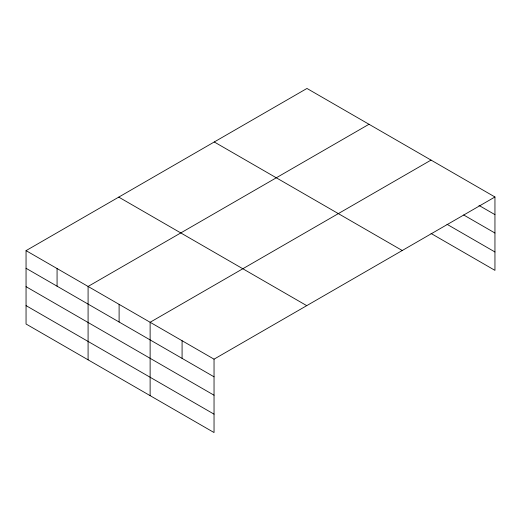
<?xml version="1.0" encoding="UTF-8"?>
<svg xmlns="http://www.w3.org/2000/svg" width="521" height="521" viewBox="0 0 521 521"><rect width="100%" height="100%" fill="white"/><g stroke="black" fill="none" stroke-linecap="round" stroke-linejoin="round"><path stroke-width="0.78" d="M494.95 196.99L306.96 88.453L26.05 250.64L26.05 324.01L214.04 432.547L214.04 359.171L494.95 196.99L494.95 270.36L431.036 233.46M368.998 124.272L88.088 286.452L88.088 359.829M431.036 160.09L150.126 322.271L150.126 395.641M478.968 205.411L494.95 214.639M463.683 214.978L494.95 233.024M447.011 224.297L494.95 251.975M214.261 141.979L402.251 250.51M118.749 197.12L306.739 305.651M26.05 250.64L214.04 359.171M26.05 268.282L214.04 376.82M26.05 286.674L214.04 395.211M26.05 305.619L214.04 414.156M182.083 340.721L182.083 358.37M119.107 304.362L119.107 322.011M57.069 268.543L57.069 286.192"/></g></svg>
